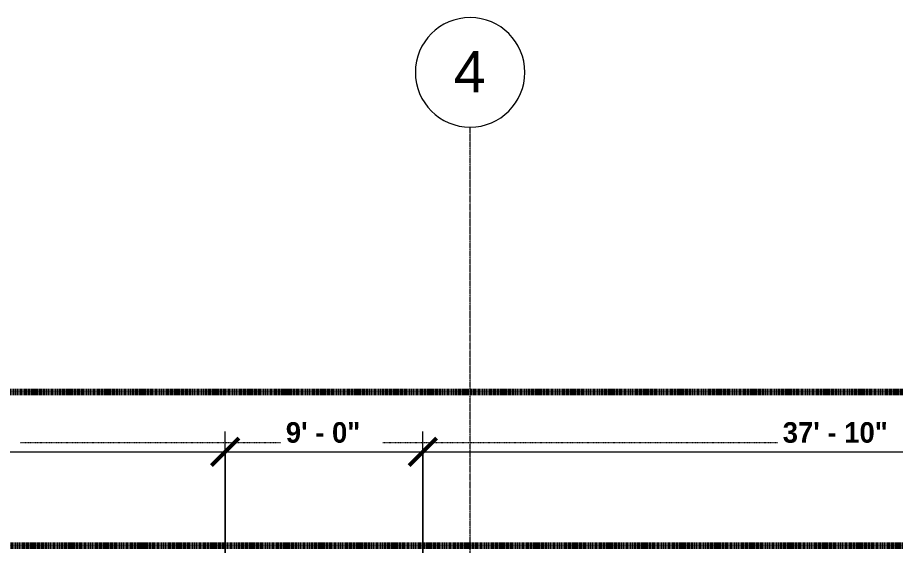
# Model space of a CAD drawing. Header units: inches. Extents: x -4294 to -464, y 9706 to 12475.
# Drawn here: x -2748.3 to -2267.2, y 12184.6 to 12473.7 of the extents above; entities that cross this region are included whole.
import ezdxf

# ---------------------------------------------------------------- set-up
doc = ezdxf.new("R2010")
doc.units = ezdxf.units.IN
doc.header["$MEASUREMENT"] = 0
for name, pattern in [('Aligning Line 1_8_', [0.25, 0.125, -0.125]), ('Double Dash 3_8_', [1, 0.375, -0.125, 0.125, -0.125, 0.125, -0.125]), ('Grid Line 1_2_', [0.875, 0.5, -0.125, 0.125, -0.125])]:
    doc.linetypes.add(name, pattern=pattern)
for name, color, linetype, lineweight in [('0-1', 7, 'Continuous', 5), ('0-4', 147, 'Aligning Line 1_8_', 9), ('0-5', 165, 'Continuous', 5), ('A-ANNO-DIMS', 211, 'Continuous', 9), ('A-ANNO-DIMS-120', 211, 'Continuous', 9), ('C-PROP-LINE-1', 130, 'Double Dash 3_8_', 140), ('G-ANNO-SYMB-1', 147, 'Aligning Line 1_8_', 9), ('S-GRID-1', 1, 'Grid Line 1_2_', 9), ('S-GRID-IDEN', 1, 'Continuous', 9), ('S-GRID-IDEN-1', 147, 'Continuous', 9)]:
    doc.layers.add(name, color=color, linetype=linetype, lineweight=lineweight)
doc.styles.add('Arial', font='arial.ttf', dxfattribs={"height": 22.5})
doc.styles.add('Century Gothic_B', font='GOTHICB.TTF', dxfattribs={"height": 11.25})
doc.dimstyles.new('OD__1__Tol__', dxfattribs={"dimscale": 12, "dimtxt": 11.746893, "dimasz": 1.25, "dimexe": 0.9375, "dimexo": 0.625, "dimgap": 0.15625, "dimtad": 1, "dimdec": 0, "dimzin": 3, "dimdsep": 46, "dimlunit": 4, "dimtxsty": 'Century Gothic_B', "dimblk1": 'OBLIQUE', "dimblk2": 'OBLIQUE', "dimsah": 1, "dimcen": 0.09, "dimdle": 0.9375, "dimazin": 0, "dimtfac": 1, "dimtdec": 4, "dimtix": 1, "dimtmove": 0, "dimatfit": 3, "dimfxl": 1, "dimtvp": 1, "dimtfill": 1, "dimfrac": 2, "dimtolj": 1, "dimtzin": 0, "dimarcsym": 2})

# ---------------------------------------------------------------- blocks, each defined once
blk = doc.blocks.new('CTR - 1st Phase - Unit Layouts_rvt-1-FLOOR PLAN - 3RD FLOOR')
at = {"layer": 'G-ANNO-SYMB-1'}
blk.add_line((-1813.52, 12240.75), (-4009.53, 12240.75), dxfattribs=at)
blk = doc.blocks.new('Family - ___-1878357-FLOOR PLAN - 3RD FLOOR')
at = {"layer": 'C-PROP-LINE-1'}
for p, q in [((-3989.61, 12268.69), (-629.56, 12268.69)), ((-3929.52, 12184.69), (-712.51, 12184.69))]:
    blk.add_line(p, q, dxfattribs=at)
blk = doc.blocks.new('Grid - Grid Head - Circle-50561-FLOOR PLAN - 3RD FLOOR')
at = {"layer": 'S-GRID-IDEN-1'}
for start, end in [(360, 180), (180, 360)]:
    blk.add_arc((0, 0), 0.25, start, end, dxfattribs=at)
blk = doc.blocks.new('CTR - 1st Phase - Shell_rvt-1-FLOOR PLAN - 3RD FLOOR')
at = {"layer": 'S-GRID-1'}
blk.add_line((-2500.32, 9836.18), (-2500.32, 12413.74), dxfattribs=at)
at = {"layer": '0-4'}
blk.add_blockref('Family - ___-1878357-FLOOR PLAN - 3RD FLOOR', (0, 0), dxfattribs=at)
at = {"layer": '0-5', "xscale": 120, "yscale": 120, "zscale": 120}
blk.add_blockref('Grid - Grid Head - Circle-50561-FLOOR PLAN - 3RD FLOOR', (-2500.32, 12443.74), dxfattribs=at)
at = {"layer": 'S-GRID-IDEN', "insert": (-2509.24, 12455.35), "char_height": 22.5, "width": 21.21, "attachment_point": 1, "style": 'Arial'}
blk.add_mtext('4', dxfattribs=at)
blk = doc.blocks.new('DIMBLOCK4-FLOOR PLAN - 3RD FLOOR')
at = {"layer": 'A-ANNO-DIMS-120'}
for p, q in [((-2935.52, 12117.46), (-2935.52, 12247.11)), ((-2634.51, 12083.96), (-2634.51, 12247.11)), ((-2935.52, 12235.86), (-2634.51, 12235.86)), ((-2935.52, 12235.86), (-2935.52, 12117.46)), ((-2634.51, 12235.86), (-2634.51, 12083.96))]:
    blk.add_line(p, q, dxfattribs=at)
at = {"layer": 'A-ANNO-DIMS-120', "lineweight": 50}
for p, q in [((-2935.52, 12235.86), (-2928.02, 12243.36)), ((-2634.51, 12235.86), (-2627.01, 12243.36)), ((-2935.52, 12235.86), (-2943.02, 12228.36)), ((-2634.51, 12235.86), (-2642.01, 12228.36))]:
    blk.add_line(p, q, dxfattribs=at)
at = {"layer": 'A-ANNO-DIMS-120', "color": 0, "insert": (-2810.38, 12252.15), "char_height": 11.25, "width": 60.8601, "attachment_point": 1, "line_spacing_factor": 0.984502, "style": 'Century Gothic_B', "bg_fill": 3, "box_fill_scale": 1.25, "bg_fill_color": 256, "bg_fill_true_color": 13158600, "bg_fill_transparency": 0}
blk.add_mtext('25\' - 1"', dxfattribs=at)
blk = doc.blocks.new('_Oblique')
at = {"color": 0, "linetype": 'ByBlock', "lineweight": -2}
blk.add_line((-0.5, -0.5), (0.5, 0.5), dxfattribs=at)
blk = doc.blocks.new('DIMBLOCK5-FLOOR PLAN - 3RD FLOOR')
at = {"layer": 'A-ANNO-DIMS-120'}
for p, q in [((-2634.51, 12083.96), (-2634.51, 12247.11)), ((-2526.14, 12083.96), (-2526.14, 12247.11)), ((-2634.51, 12235.86), (-2526.14, 12235.86)), ((-2634.51, 12235.86), (-2634.51, 12083.96)), ((-2526.14, 12235.86), (-2526.14, 12083.96))]:
    blk.add_line(p, q, dxfattribs=at)
at = {"layer": 'A-ANNO-DIMS-120', "lineweight": 50}
for p, q in [((-2634.51, 12235.86), (-2627.01, 12243.36)), ((-2526.14, 12235.86), (-2518.64, 12243.36)), ((-2634.51, 12235.86), (-2642.01, 12228.36)), ((-2526.14, 12235.86), (-2533.64, 12228.36))]:
    blk.add_line(p, q, dxfattribs=at)
at = {"layer": 'A-ANNO-DIMS-120', "color": 0, "insert": (-2601.3, 12252.15), "char_height": 11.25, "width": 50.3438, "attachment_point": 1, "line_spacing_factor": 0.984502, "style": 'Century Gothic_B', "bg_fill": 3, "box_fill_scale": 1.25, "bg_fill_color": 256, "bg_fill_true_color": 13158600, "bg_fill_transparency": 0}
blk.add_mtext('9\' - 0"', dxfattribs=at)
blk = doc.blocks.new('DIMBLOCK6-FLOOR PLAN - 3RD FLOOR')
at = {"layer": 'A-ANNO-DIMS-120'}
for p, q in [((-2526.14, 12083.96), (-2526.14, 12247.11)), ((-2072.36, 12121.65), (-2072.36, 12247.11)), ((-2526.14, 12235.86), (-2061.11, 12235.86)), ((-2526.14, 12235.86), (-2526.14, 12083.96)), ((-2072.36, 12235.86), (-2072.36, 12121.65))]:
    blk.add_line(p, q, dxfattribs=at)
at = {"layer": 'A-ANNO-DIMS-120', "lineweight": 50}
for p, q in [((-2526.14, 12235.86), (-2518.64, 12243.36)), ((-2072.36, 12235.86), (-2064.86, 12243.36)), ((-2526.14, 12235.86), (-2533.64, 12228.36)), ((-2072.36, 12235.86), (-2079.86, 12228.36))]:
    blk.add_line(p, q, dxfattribs=at)
at = {"layer": 'A-ANNO-DIMS-120', "color": 0, "insert": (-2328.99, 12252.15), "char_height": 11.25, "width": 71.3764, "attachment_point": 1, "line_spacing_factor": 0.984502, "style": 'Century Gothic_B', "bg_fill": 3, "box_fill_scale": 1.25, "bg_fill_color": 256, "bg_fill_true_color": 13158600, "bg_fill_transparency": 0}
blk.add_mtext('37\' - 10"', dxfattribs=at)

msp = doc.modelspace()

# ---------------------------------------------------------------- block references
at = {"layer": '0-1'}
for name in ['CTR - 1st Phase - Shell_rvt-1-FLOOR PLAN - 3RD FLOOR', 'CTR - 1st Phase - Unit Layouts_rvt-1-FLOOR PLAN - 3RD FLOOR']:
    msp.add_blockref(name, (0, 0), dxfattribs=at)

# ---------------------------------------------------------------- next in the draw order: dimensions: what is measured, and where the dimension line sits
at = {"layer": 'A-ANNO-DIMS'}
dim = msp.add_linear_dim(base=(-2634.51, 12235.86), p1=(-2935.52, 12109.96), p2=(-2634.51, 12076.46), dimstyle='OD__1__Tol__', override={"dimpost": '<>', "dimfxl": 302.870889}, dxfattribs=at)
dim.commit()
dim.dimension.update_dxf_attribs({"geometry": 'DIMBLOCK4-FLOOR PLAN - 3RD FLOOR', "text_midpoint": (-2785.02, 12243.64)})

# ---------------------------------------------------------------- next in the draw order: dimensions: what is measured, and where the dimension line sits
dim = msp.add_linear_dim(base=(-2526.14, 12235.86), p1=(-2634.51, 12076.46), p2=(-2526.14, 12076.46), dimstyle='OD__1__Tol__', override={"dimpost": '<>', "dimfxl": 108.375}, dxfattribs=at)
dim.commit()
dim.dimension.update_dxf_attribs({"geometry": 'DIMBLOCK5-FLOOR PLAN - 3RD FLOOR', "text_midpoint": (-2580.32, 12243.64)})

# ---------------------------------------------------------------- next in the draw order: dimensions: what is measured, and where the dimension line sits
dim = msp.add_linear_dim(base=(-2072.36, 12235.86), p1=(-2526.14, 12076.46), p2=(-2072.36, 12114.15), dimstyle='OD__1__Tol__', override={"dimpost": '<>', "dimfxl": 455.337346}, dxfattribs=at)
dim.commit()
dim.dimension.update_dxf_attribs({"geometry": 'DIMBLOCK6-FLOOR PLAN - 3RD FLOOR', "text_midpoint": (-2299.25, 12243.64)})

doc.saveas('drawing.dxf')
